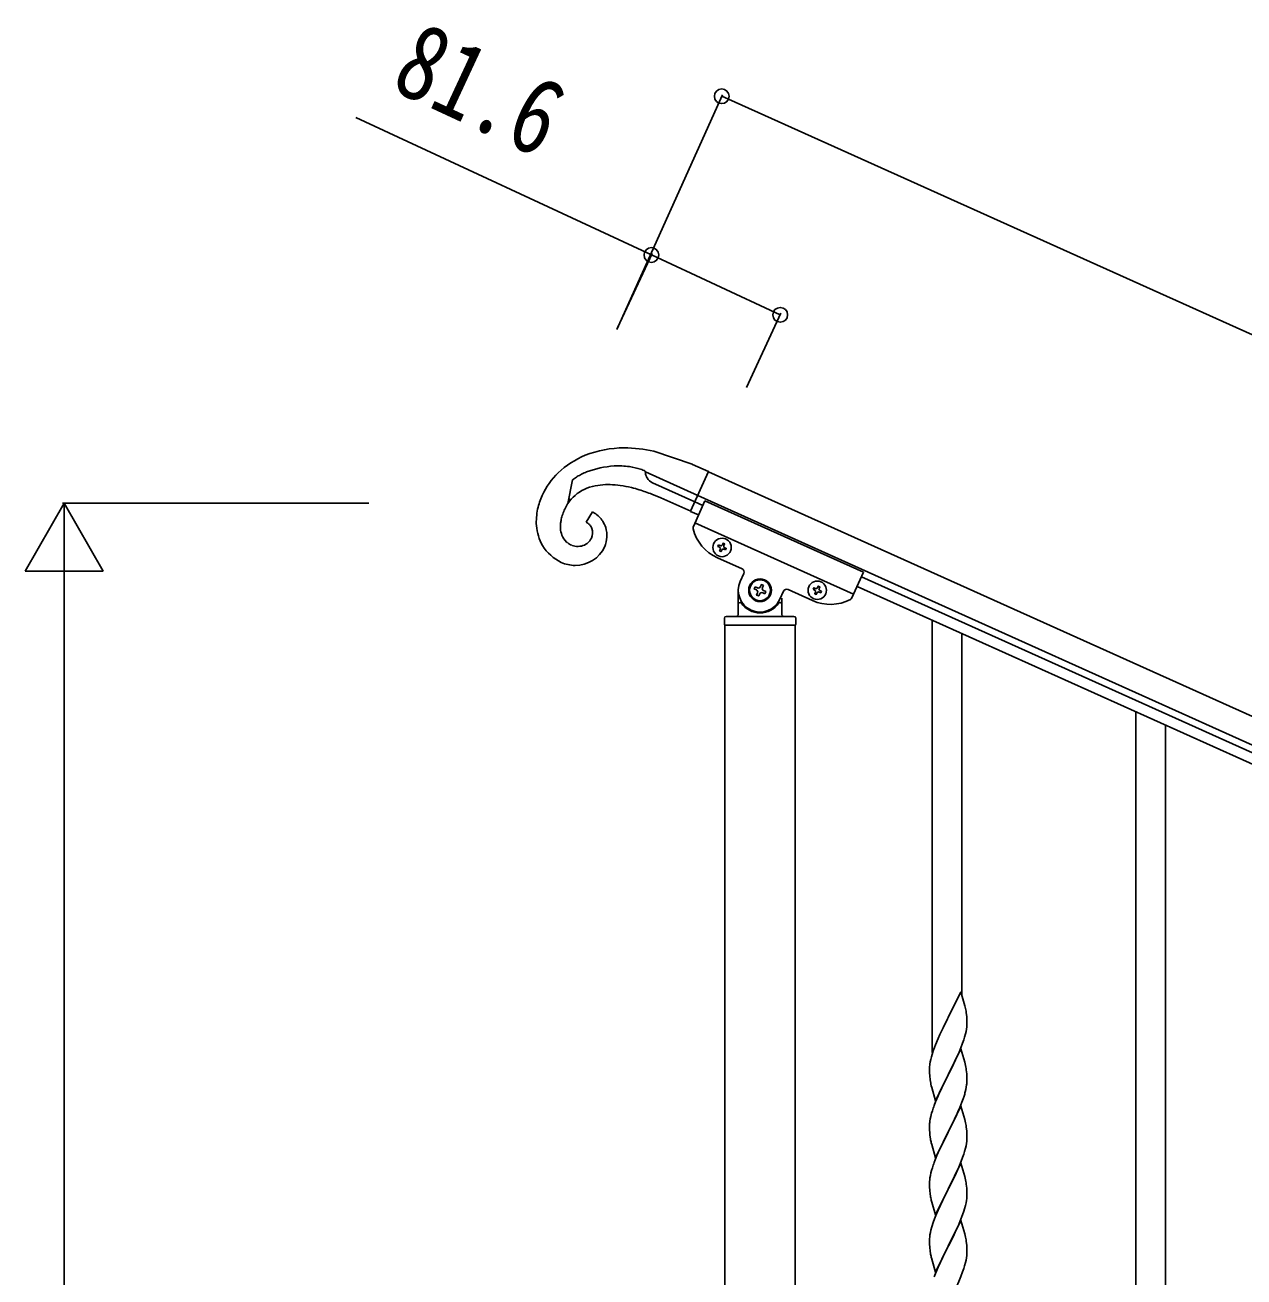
# Model space of a CAD drawing. Units: millimetres, scale not verified. Extents: x -4015 to 4015, y -2862 to 2860.
# Drawn here: x 57 to 758, y -1075 to -355 of the extents above; entities that cross this region are included whole.
import ezdxf
from ezdxf.enums import TextEntityAlignment as Align

# ---------------------------------------------------------------- set-up
doc = ezdxf.new("R2010")
doc.units = ezdxf.units.MM
doc.header["$LTSCALE"] = 10
doc.layers.add('0-3_YKK_A1', color=4, linetype='Continuous')
doc.layers.add('0-4_YKK_D', color=6, linetype='Continuous')
doc.styles.add('ＭＳ ゴシック', font='')
doc.styles.get('ＭＳ ゴシック').set_extended_font_data('MS Gothic')

msp = doc.modelspace()

# ---------------------------------------------------------------- linework, layer by layer
at = {"layer": '0-3_YKK_A1'}
for p, q in [((440.61, -607.45), (418.73, -599.98)), ((413.78, -611.83), (443.92, -625.38)), ((439.81, -634.5), (450.07, -611.7)), ((450.01, -611.75), (1299.27, -993.96)), ((371.94, -616.43), (369.15, -630)), ((372.76, -615.79), (371.94, -616.43)), ((413.93, -613.09), (413.88, -612.86)), ((414.76, -615.24), (414.68, -615.09)), ((442.28, -629.03), (417.96, -618.1)), ((417.58, -624.65), (422.74, -626.82)), ((443.85, -625.43), (1293.11, -1007.64)), ((367.17, -633.87), (367.41, -633.34)), ((422.74, -626.82), (439.82, -634.5)), ((448.05, -628.38), (441.35, -643.26)), ((446.8, -631.14), (442.21, -629.08)), ((539.24, -669.42), (448.05, -628.38)), ((383.33, -634.88), (379.82, -640.81)), ((444.34, -636.61), (439.75, -634.55)), ((380.74, -641.33), (380.87, -641.42)), ((533.49, -682.18), (442.3, -641.14)), ((369.53, -653), (369.11, -652.7)), ((371.48, -653.99), (370.82, -653.72)), ((371.7, -654.07), (371.48, -653.99)), ((380.68, -652.71), (380.35, -652.97)), ((456.75, -654.25), (455.88, -653.85)), ((469.34, -667.57), (455.2, -661.2)), ((458.99, -656.31), (459.86, -656.7)), ((539.24, -669.42), (532.54, -684.3)), ((468.29, -674.77), (470.34, -670.21)), ((1246.79, -991.17), (537.99, -672.18)), ((467.19, -693.9), (467.19, -679.9)), ((478.15, -678.49), (476.95, -677.94)), ((481.22, -681.31), (482.43, -681.86)), ((493.14, -680.47), (491.09, -685.03)), ((509.92, -685.83), (495.78, -679.47)), ((511.08, -679.75), (510.2, -679.35)), ((514.1, -680.05), (514.97, -680.45)), ((1244.32, -996.65), (535.53, -677.65)), ((468.19, -686.9), (468.46, -686.9)), ((491.19, -686.9), (490.91, -686.9)), ((492.19, -684.45), (492.19, -693.9)), ((459.19, -695.9), (459.19, -699.4)), ((499.19, -694.9), (460.19, -694.9)), ((500.19, -695.9), (500.19, -699.4)), ((578.69, -945.74), (578.69, -697.08)), ((499.94, -699.9), (459.44, -699.9)), ((459.44, -1534.88), (459.44, -699.9)), ((499.69, -699.9), (459.69, -699.9)), ((499.94, -1534.88), (499.94, -699.9)), ((595.69, -912.84), (595.69, -704.73)), ((695.69, -1098.31), (695.69, -749.73)), ((712.69, -1098.31), (712.69, -757.38)), ((577.49, -1027.17), (577.63, -1028.15)), ((577.49, -1060.03), (577.63, -1061.02))]:
    msp.add_line(p, q, dxfattribs=at)
for points in [[(413.88, -612.86), (413.74, -611.41), (413.74, -611.39)], [(450.07, -611.7), (440.96, -607.61), (440.61, -607.45)], [(455.88, -653.85), (455.49, -654.73), (456.36, -655.12)], [(458.9, -654.16), (459.29, -653.29), (458.42, -652.89), (458.02, -653.77)], [(456.84, -656.39), (456.45, -657.27), (457.32, -657.66), (457.72, -656.79)], [(459.86, -656.7), (460.26, -655.82), (459.38, -655.43)], [(481.1, -678.37), (481.64, -677.16), (480.44, -676.62), (479.9, -677.82)], [(476.95, -677.94), (476.41, -679.15), (477.61, -679.69)], [(478.27, -681.43), (477.73, -682.64), (478.94, -683.18), (479.48, -681.98)], [(482.43, -681.86), (482.97, -680.65), (481.76, -680.11)], [(510.2, -679.35), (510.59, -678.48), (511.47, -678.87)], [(512.43, -681.41), (512.04, -682.29), (511.16, -681.89), (511.56, -681.02)], [(512.74, -678.39), (513.13, -677.52), (514.01, -677.91), (513.61, -678.79)], [(514.97, -680.45), (514.58, -681.32), (513.7, -680.93)], [(595.09, -910.8), (587.86, -925.65), (587.52, -926.32), (584.91, -931.52), (583.81, -933.82), (583.14, -935.25), (582.03, -937.71), (580.56, -941.24), (579.97, -942.76), (579.25, -944.78), (578.61, -946.77), (578.19, -948.23), (577.83, -949.65), (577.54, -951.04), (577.32, -952.37)], [(597.82, -920.34), (597.48, -918.92), (595.09, -910.8)], [(577.49, -961.43), (577.63, -962.42), (577.81, -963.37), (577.91, -963.84), (578.12, -964.78), (578.37, -965.74), (580.64, -973.38), (587.86, -958.53), (588.03, -958.19), (589.75, -954.81), (592.14, -949.88), (593.69, -946.46), (594.13, -945.46), (595.17, -942.93), (596.13, -940.4), (596.81, -938.4), (597.27, -936.92), (597.79, -934.99), (598.1, -933.6), (598.34, -932.24), (598.5, -930.95), (598.56, -930.12), (598.58, -929.32), (598.58, -928.17), (598.53, -926.45), (598.47, -925.2), (598.36, -923.79)], [(595.09, -943.67), (587.86, -958.53), (587.52, -959.2), (584.7, -964.84), (583.14, -968.12), (582.03, -970.59), (580.56, -974.11), (579.79, -976.14)], [(597.82, -953.21), (597.6, -952.27), (597.35, -951.31), (595.09, -943.67)], [(577.19, -953.65), (577.15, -954.46), (577.14, -954.86), (577.16, -956.72), (577.19, -957.73), (577.24, -958.67), (577.32, -959.84)], [(598.56, -962.99), (598.58, -962.19), (598.58, -961.05), (598.53, -959.32), (598.47, -958.07), (598.36, -956.66)], [(597.67, -968.34), (598, -966.93), (598.27, -965.56), (598.46, -964.25)], [(578.12, -997.65), (578.37, -998.61), (580.64, -1006.25), (587.86, -991.4), (588.03, -991.07), (589.75, -987.68), (591.25, -984.62), (592.37, -982.28), (593.48, -979.83), (594.55, -977.32), (595.75, -974.28), (596.48, -972.27), (596.97, -970.77)], [(595.09, -976.53), (587.86, -991.4), (587.7, -991.73), (584.91, -997.26), (583.59, -1000.03), (583.14, -1000.99), (581.39, -1004.96), (580.36, -1007.49), (579.79, -1009.01)], [(597.82, -986.07), (597.6, -985.14), (597.35, -984.18), (595.09, -976.53)], [(578.76, -979.15), (578.32, -980.62), (577.83, -982.53), (577.54, -983.91), (577.32, -985.24)], [(577.19, -986.52), (577.15, -987.33), (577.14, -987.73), (577.16, -989.59), (577.19, -990.6), (577.24, -991.54), (577.34, -992.98), (577.49, -994.3), (577.63, -995.29)], [(578.12, -1030.52), (578.44, -1031.72), (580.64, -1039.12), (587.86, -1024.26), (588.03, -1023.93), (589.75, -1020.55), (591.25, -1017.49), (592.37, -1015.14), (593.91, -1011.7), (594.76, -1009.69), (596.13, -1006.14), (596.81, -1004.14), (597.27, -1002.66), (597.79, -1000.73), (598.1, -999.34), (598.34, -997.98), (598.5, -996.69), (598.56, -995.86), (598.58, -995.06), (598.58, -993.91), (598.53, -992.19), (598.47, -990.94), (598.36, -989.53)], [(595.09, -1009.41), (587.86, -1024.26), (587.52, -1024.94), (584.7, -1030.58), (583.36, -1033.38), (582.03, -1036.32), (580.76, -1039.34), (579.97, -1041.37), (579.25, -1043.39), (578.46, -1045.87), (577.94, -1047.79), (577.63, -1049.19), (577.39, -1050.54), (577.23, -1051.84), (577.17, -1052.67), (577.14, -1053.47), (577.16, -1055.33), (577.19, -1056.34), (577.24, -1057.28), (577.32, -1058.44)], [(578.76, -1012.01), (578.32, -1013.48), (577.94, -1014.92), (577.63, -1016.32), (577.39, -1017.67), (577.23, -1018.97), (577.17, -1019.8), (577.14, -1020.6), (577.16, -1022.46), (577.19, -1023.47), (577.24, -1024.41), (577.32, -1025.57)], [(597.82, -1018.95), (597.6, -1018.01), (597.35, -1017.05), (595.09, -1009.41)], [(578.12, -1063.39), (578.37, -1064.34), (578.44, -1064.59), (580.64, -1071.99), (587.86, -1057.13), (588.03, -1056.8), (590.81, -1051.26), (591.92, -1048.96), (592.59, -1047.53), (593.91, -1044.57), (594.76, -1042.55), (596.13, -1039.01), (596.81, -1037.01), (597.27, -1035.53), (597.79, -1033.6), (598.1, -1032.21), (598.34, -1030.85), (598.5, -1029.56), (598.56, -1028.73), (598.58, -1027.93), (598.58, -1026.78), (598.53, -1025.06), (598.47, -1023.81), (598.36, -1022.4)], [(595.09, -1042.27), (587.86, -1057.13), (587.7, -1057.46), (584.7, -1063.45), (583.36, -1066.25), (582.03, -1069.19), (580.56, -1072.72), (579.79, -1074.75)], [(597.82, -1051.81), (597.6, -1050.87), (597.35, -1049.92), (595.09, -1042.27)], [(577.91, -1095.32), (578.12, -1096.26), (578.44, -1097.46), (580.64, -1104.86), (587.86, -1090), (588.03, -1089.67), (592.59, -1080.4), (593.91, -1077.44), (595.17, -1074.41), (596.13, -1071.88), (596.81, -1069.87), (597.27, -1068.4), (597.79, -1066.47), (598.1, -1065.07), (598.34, -1063.72), (598.5, -1062.43), (598.56, -1061.6), (598.58, -1060.8), (598.58, -1059.65), (598.53, -1057.92), (598.47, -1056.68), (598.36, -1055.27)]]:
    msp.add_lwpolyline(points, dxfattribs=at)
for centre, radius in [((457.87, -655.28), 5.3), ((479.69, -679.9), 6.5), ((479.69, -679.9), 6), ((512.59, -679.9), 5.3)]:
    msp.add_circle(centre, radius, dxfattribs=at)
for centre, radius, start, end in [((399.22, -650.38), 52.1, 112.55979, 133.13084), ((402.23, -661.63), 63.66, 90.60504, 111.1761), ((400.15, -684.61), 86.64, 77.61844, 89.06806), ((410.89, -684.27), 78.76, 113.0872, 115.37895), ((400.13, -666.13), 57.91, 94.31426, 110.33095), ((397.76, -663.83), 55.49, 82.89648, 92.05892), ((398.26, -649.5), 41.23, 71.9535, 81.11594), ((385.85, -678.56), 72.76, 67.46135, 69.7531), ((414.49, -611.43), 0.75, 174.65093, 176.94269), ((399.32, -647.21), 49.91, 135.70379, 153.99947), ((404.69, -660.31), 54.78, 123.35158, 125.64334), ((411.75, -677.88), 73.44, 118.12459, 120.41634), ((425, -610.28), 11.41, 194.23925, 201.11268), ((423.21, -610.62), 9.63, 203.06564, 207.64869), ((421.37, -611.07), 7.82, 212.24017, 244.11861), ((402.12, -645.69), 51.82, 156.87718, 166.03962), ((389.24, -643.79), 24.36, 115.91795, 145.5456), ((392.1, -652.65), 33.61, 102.23835, 113.68797), ((393.42, -667.88), 48.81, 93.09402, 99.96745), ((392.42, -687.08), 67.96, 89.08197, 91.37373), ((390.31, -692.34), 73.28, 82.91866, 87.50171), ((387.28, -700.04), 81.33, 76.88295, 81.466), ((376.84, -735.22), 117.98, 73.53151, 75.82327), ((349.9, -805.65), 193.24, 69.49985, 71.7916), ((391.35, -640.96), 40.27, 168.87005, 182.60458), ((419.21, -658.39), 57.54, 147.31811, 154.19155), ((392.07, -644.57), 27.19, 169.8139, 174.39695), ((400.96, -647.33), 36.45, 163.42899, 168.01204), ((404.89, -649.74), 40.92, 157.17504, 161.75809), ((375.8, -650.77), 17.59, 60.03921, 64.62226), ((376.35, -648.53), 15.38, 32.54798, 57.65718), ((372.08, -650.34), 19.97, 18.8891, 30.33872), ((381.1, -639.84), 30.12, 185.60624, 208.44861), ((394.53, -643.51), 29.56, 176.90021, 181.48326), ((379.54, -643.32), 14.6, 183.77256, 199.78925), ((376.98, -646.83), 6.66, 55.6134, 64.77584), ((376.29, -647.4), 7.53, 47.96761, 52.55066), ((374.59, -648.84), 9.74, 41.62742, 46.21047), ((376.08, -647.01), 7.41, 20.40644, 38.70213), ((375.43, -646.77), 7.96, 336.3179, 17.1338), ((375.1, -648.58), 16.56, 337.9145, 16.50668), ((443.17, -644.08), 2, 155.77, 194.26995), ((465.46, -638.41), 25, 194.26995, 245.77), ((377.01, -640.09), 26.47, 212.2073, 244.08574), ((376.05, -644.16), 11.03, 201.80874, 226.91793), ((380.93, -637.56), 19.21, 229.72, 232.01175), ((376.14, -642.61), 12.31, 237.53075, 244.40418), ((377.8, -634.75), 20.26, 252.47281, 257.05586), ((375.07, -645.66), 9.02, 258.4133, 305.85241), ((373.3, -646.75), 18.94, 270.14711, 334.83574), ((374.9, -646.3), 8.64, 312.0329, 334.87527), ((457.15, -653.37), 0.96, 245.77, 335.77), ((459.78, -654.56), 0.96, 155.77, 245.77), ((455.97, -656), 0.96, 335.77, 65.77), ((458.59, -657.18), 0.96, 65.77, 155.77), ((374.34, -643), 22.71, 246.93161, 267.50267), ((468.52, -669.39), 2, 335.77, 65.77), ((479.69, -679.9), 12.5, 155.77, 335.77), ((477.07, -680.89), 1.32, 335.77, 65.77), ((478.69, -677.28), 1.32, 245.77, 335.77), ((480.68, -682.52), 1.32, 65.77, 155.77), ((482.31, -678.91), 1.32, 155.77, 245.77), ((494.96, -681.29), 2, 65.77, 155.77), ((510.68, -680.62), 0.96, 335.77, 65.77), ((511.86, -678), 0.96, 245.77, 335.77), ((513.31, -681.81), 0.96, 65.77, 155.77), ((514.49, -679.18), 0.96, 155.77, 245.77), ((468.19, -687.9), 1, 90, 180), ((468.46, -687.4), 0.5, 33.74899, 90), ((479.69, -679.9), 13, 213.74899, 326.25101), ((490.91, -687.4), 0.5, 90, 146.25101), ((491.19, -687.9), 1, 0, 90), ((520.18, -663.03), 25, 245.77, 297.27005), ((530.72, -683.47), 2, 297.27005, 335.77), ((460.19, -695.9), 1, 90, 180), ((466.19, -693.9), 1, 270, 0), ((493.19, -693.9), 1, 180, 270), ((499.19, -695.9), 1, 0, 90), ((459.69, -699.4), 0.5, 180, 270), ((499.69, -699.4), 0.5, 270, 0), ((556.35, -929.04), 42.37, 9.56725, 11.859), ((553.5, -928.65), 45.12, 6.17603, 8.46779), ((609.13, -956.26), 32.04, 173.03232, 175.32407), ((556.35, -961.91), 42.37, 9.56725, 11.859), ((553.5, -961.52), 45.12, 6.17603, 8.46779), ((617.15, -956.38), 39.98, 184.9569, 187.24866), ((567.14, -960.99), 31.49, 354.07159, 356.36334), ((536.57, -952.06), 63.23, 342.78424, 345.07599), ((654.39, -1003.39), 79.42, 159.93435, 162.22611), ((609.13, -989.13), 32.04, 173.03232, 175.32407), ((556.23, -994.78), 42.49, 9.53591, 11.82766), ((553.63, -994.38), 45, 6.19632, 8.48807), ((637, -984.22), 60.39, 190.55951, 192.85127), ((654.39, -1036.26), 79.42, 159.93435, 162.22611), ((556.35, -1027.65), 42.37, 9.56725, 11.859), ((553.5, -1027.26), 45.12, 6.17603, 8.46779), ((617.27, -1022.12), 40.1, 184.93791, 187.22967), ((637, -1017.09), 60.39, 190.55951, 192.85127), ((556.35, -1060.52), 42.37, 9.56725, 11.859), ((553.5, -1060.12), 45.12, 6.17603, 8.46779), ((617.15, -1054.99), 39.98, 184.9569, 187.24866), ((637, -1049.96), 60.39, 190.55951, 192.85127)]:
    msp.add_arc(centre, radius, start, end, dxfattribs=at)
at = {"layer": '0-4_YKK_D'}
for p, q in [((397.38, -529.87), (458.1, -394.94)), ((1381.36, -811.54), (457.69, -395.85)), ((397.8, -528.96), (417.68, -486.19)), ((471.83, -563.37), (491.71, -520.61)), ((79.69, -629.9), (57.19, -668.87)), ((254.83, -629.9), (78.69, -629.9)), ((79.69, -629.9), (102.19, -668.87)), ((79.69, -629.9), (79.69, -707.84)), ((57.19, -668.87), (102.19, -668.87)), ((79.69, -1584.9), (79.69, -674.9))]:
    msp.add_line(p, q, dxfattribs=at)
msp.add_lwpolyline([(491.29, -521.52), (417.26, -487.1), (247.33, -408.1)], dxfattribs=at)
for centre in [(457.69, -395.85), (417.26, -487.1), (491.29, -521.52)]:
    msp.add_circle(centre, 4.25, dxfattribs=at)

# ---------------------------------------------------------------- texts
at = {"layer": '0-4_YKK_D', "style": 'ＭＳ ゴシック', "width": 0.8}
msp.add_text('81.6', height=43.99, rotation=335.067, dxfattribs=at).set_placement((260.61, -403.25), align=Align.BOTTOM_LEFT)

doc.saveas('drawing.dxf')
